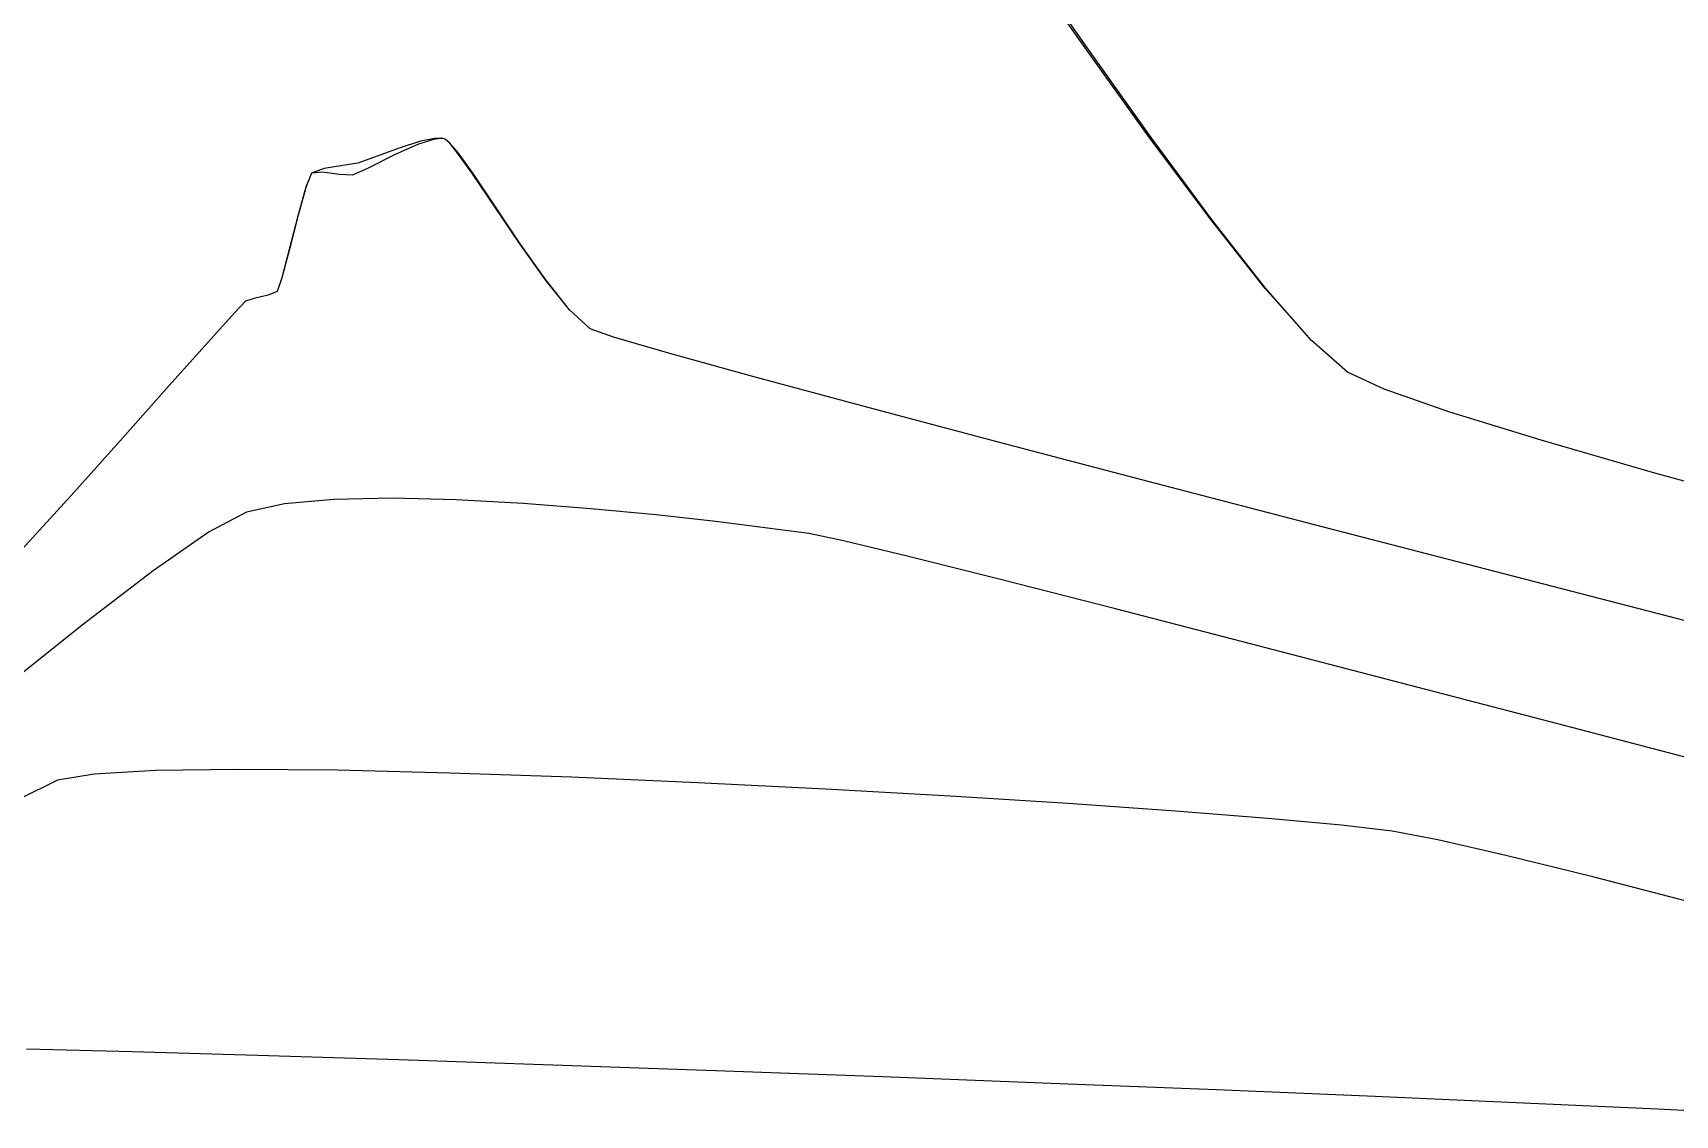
# Model space of a CAD drawing. Header units: metres. Extents: x 708868 to 711043, y 5411316 to 5413138.
# Drawn here: x 709416.56 to 709446.2, y 5411855.56 to 5411875.11 of the extents above; entities that cross this region are included whole.
import ezdxf

# ---------------------------------------------------------------- set-up
doc = ezdxf.new("R2010")
doc.units = ezdxf.units.M
for name, color, linetype in [('Rionegro 2010_Contours', 7, 'Continuous'), ('Rionegro 2014_Contours', 7, 'Continuous'), ('Rionegro 2018_Contours', 7, 'Continuous')]:
    doc.layers.add(name, color=color, linetype=linetype)

msp = doc.modelspace()

# ---------------------------------------------------------------- linework, layer by layer
at = {"layer": 'Rionegro 2010_Contours'}
for points in [[(709448.235, 5411866.499, 237), (709445.84, 5411867.157, 237), (709443.786, 5411867.748, 237), (709442.136, 5411868.259, 237), (709440.95, 5411868.674, 237), (709440.292, 5411868.98, 237), (709439.643, 5411869.55, 237), (709438.811, 5411870.494, 237), (709437.834, 5411871.739, 237), (709436.746, 5411873.215, 237), (709435.584, 5411874.849, 237), (709434.385, 5411876.57, 237)], [(709446.58, 5411864.442, 238), (709443.138, 5411865.329, 238), (709439.859, 5411866.178, 238), (709436.804, 5411866.975, 238), (709434.036, 5411867.702, 238), (709431.615, 5411868.345, 238), (709429.602, 5411868.889, 238), (709428.057, 5411869.316, 238), (709427.042, 5411869.613, 238), (709426.619, 5411869.763, 238), (709426.25, 5411870.106, 238), (709425.819, 5411870.647, 238), (709425.36, 5411871.297, 238), (709424.911, 5411871.966, 238), (709424.508, 5411872.565, 238), (709424.244, 5411872.933, 238), (709424.091, 5411873.115, 238), (709424.015, 5411873.181, 238), (709423.986, 5411873.194, 238), (709423.934, 5411873.201, 238), (709423.795, 5411873.183, 238), (709423.524, 5411873.094, 238), (709423.103, 5411872.907, 238), (709422.612, 5411872.662, 238), (709422.329, 5411872.537, 238), (709422.09, 5411872.551, 238), (709421.793, 5411872.592, 238), (709421.59, 5411872.574, 238), (709421.493, 5411872.331, 238), (709421.351, 5411871.813, 238), (709421.195, 5411871.203, 238), (709421.058, 5411870.683, 238), (709420.973, 5411870.436, 238), (709420.812, 5411870.368, 238), (709420.578, 5411870.318, 238), (709420.399, 5411870.26, 238), (709420.2, 5411870.049, 238), (709419.72, 5411869.515, 238), (709419.025, 5411868.735, 238), (709418.181, 5411867.788, 238), (709417.252, 5411866.752, 238), (709416.305, 5411865.707, 238)], [(709447.345, 5411861.771, 239), (709444.224, 5411862.589, 239), (709441.267, 5411863.362, 239), (709438.539, 5411864.073, 239), (709436.104, 5411864.703, 239), (709434.025, 5411865.235, 239), (709432.366, 5411865.651, 239), (709431.192, 5411865.933, 239), (709430.567, 5411866.063, 239), (709429.825, 5411866.164, 239), (709428.889, 5411866.28, 239), (709427.808, 5411866.399, 239), (709426.633, 5411866.511, 239), (709425.414, 5411866.606, 239), (709424.201, 5411866.673, 239), (709423.045, 5411866.702, 239), (709421.995, 5411866.681, 239), (709421.102, 5411866.601, 239), (709420.417, 5411866.45, 239), (709419.747, 5411866.094, 239), (709418.733, 5411865.39, 239), (709417.45, 5411864.409, 239), (709415.974, 5411863.223, 239)], [(709447.984, 5411855.559, 241), (709445.889, 5411855.665, 241), (709443.468, 5411855.777, 241), (709440.79, 5411855.895, 241), (709437.924, 5411856.014, 241), (709434.938, 5411856.134, 241), (709431.901, 5411856.25, 241), (709428.882, 5411856.362, 241), (709425.949, 5411856.465, 241), (709423.17, 5411856.559, 241), (709420.616, 5411856.639, 241), (709418.353, 5411856.705, 241), (709416.451, 5411856.753, 241)]]:
    msp.add_polyline3d(points, dxfattribs=at)
at = {"layer": 'Rionegro 2014_Contours'}
for points in [[(709448.235, 5411866.499, 237), (709445.84, 5411867.157, 237), (709443.786, 5411867.748, 237), (709442.136, 5411868.259, 237), (709440.95, 5411868.674, 237), (709440.292, 5411868.98, 237), (709439.641, 5411869.549, 237), (709438.805, 5411870.491, 237), (709437.821, 5411871.734, 237), (709436.725, 5411873.206, 237), (709435.556, 5411874.837, 237), (709434.349, 5411876.554, 237)], [(709446.58, 5411864.442, 238), (709443.138, 5411865.329, 238), (709439.859, 5411866.178, 238), (709436.804, 5411866.975, 238), (709434.036, 5411867.702, 238), (709431.615, 5411868.345, 238), (709429.602, 5411868.889, 238), (709428.057, 5411869.316, 238), (709427.042, 5411869.613, 238), (709426.619, 5411869.763, 238), (709426.249, 5411870.105, 238), (709425.815, 5411870.645, 238), (709425.353, 5411871.294, 238), (709424.902, 5411871.962, 238), (709424.499, 5411872.561, 238), (709424.236, 5411872.93, 238), (709424.086, 5411873.113, 238), (709424.013, 5411873.18, 238), (709423.986, 5411873.194, 238), (709423.938, 5411873.204, 238), (709423.81, 5411873.201, 238), (709423.561, 5411873.149, 238), (709423.172, 5411873.026, 238), (709422.712, 5411872.855, 238), (709422.431, 5411872.753, 238), (709422.157, 5411872.711, 238), (709421.82, 5411872.66, 238), (709421.59, 5411872.574, 238), (709421.487, 5411872.317, 238), (709421.344, 5411871.797, 238), (709421.191, 5411871.193, 238), (709421.057, 5411870.68, 238), (709420.973, 5411870.436, 238), (709420.812, 5411870.368, 238), (709420.578, 5411870.318, 238), (709420.399, 5411870.26, 238), (709420.2, 5411870.049, 238), (709419.72, 5411869.515, 238), (709419.025, 5411868.735, 238), (709418.181, 5411867.788, 238), (709417.252, 5411866.752, 238), (709416.305, 5411865.707, 238)], [(709447.345, 5411861.771, 239), (709444.224, 5411862.589, 239), (709441.267, 5411863.362, 239), (709438.539, 5411864.073, 239), (709436.104, 5411864.703, 239), (709434.025, 5411865.235, 239), (709432.366, 5411865.651, 239), (709431.192, 5411865.933, 239), (709430.567, 5411866.063, 239), (709429.825, 5411866.164, 239), (709428.889, 5411866.28, 239), (709427.808, 5411866.399, 239), (709426.633, 5411866.511, 239), (709425.414, 5411866.606, 239), (709424.201, 5411866.673, 239), (709423.045, 5411866.702, 239), (709421.995, 5411866.681, 239), (709421.102, 5411866.601, 239), (709420.417, 5411866.45, 239), (709419.747, 5411866.094, 239), (709418.733, 5411865.39, 239), (709417.45, 5411864.409, 239), (709415.974, 5411863.223, 239)], [(709446.574, 5411859.384, 240), (709444.719, 5411859.861, 240), (709443.149, 5411860.25, 240), (709441.923, 5411860.531, 240), (709441.098, 5411860.687, 240), (709440.179, 5411860.796, 240), (709438.85, 5411860.919, 240), (709437.183, 5411861.05, 240), (709435.25, 5411861.186, 240), (709433.121, 5411861.32, 240), (709430.869, 5411861.448, 240), (709428.566, 5411861.563, 240), (709426.282, 5411861.662, 240), (709424.09, 5411861.739, 240), (709422.06, 5411861.788, 240), (709420.266, 5411861.805, 240), (709418.777, 5411861.783, 240), (709417.667, 5411861.719, 240), (709417.006, 5411861.607, 240), (709416.314, 5411861.266, 240)], [(709447.984, 5411855.559, 241), (709445.889, 5411855.665, 241), (709443.468, 5411855.777, 241), (709440.79, 5411855.895, 241), (709437.924, 5411856.014, 241), (709434.938, 5411856.134, 241), (709431.901, 5411856.25, 241), (709428.882, 5411856.362, 241), (709425.949, 5411856.465, 241), (709423.17, 5411856.559, 241), (709420.616, 5411856.639, 241), (709418.353, 5411856.705, 241), (709416.451, 5411856.753, 241)]]:
    msp.add_polyline3d(points, dxfattribs=at)
at = {"layer": 'Rionegro 2018_Contours'}
for points in [[(709448.235, 5411866.499, 237), (709445.84, 5411867.157, 237), (709443.786, 5411867.748, 237), (709442.136, 5411868.259, 237), (709440.95, 5411868.674, 237), (709440.292, 5411868.98, 237), (709439.641, 5411869.549, 237), (709438.805, 5411870.491, 237), (709437.821, 5411871.734, 237), (709436.725, 5411873.206, 237), (709435.556, 5411874.837, 237), (709434.349, 5411876.554, 237)], [(709446.58, 5411864.442, 238), (709443.138, 5411865.329, 238), (709439.859, 5411866.178, 238), (709436.804, 5411866.975, 238), (709434.036, 5411867.702, 238), (709431.615, 5411868.345, 238), (709429.602, 5411868.889, 238), (709428.057, 5411869.316, 238), (709427.042, 5411869.613, 238), (709426.619, 5411869.763, 238), (709426.249, 5411870.105, 238), (709425.815, 5411870.645, 238), (709425.353, 5411871.294, 238), (709424.902, 5411871.962, 238), (709424.499, 5411872.561, 238), (709424.236, 5411872.93, 238), (709424.086, 5411873.113, 238), (709424.013, 5411873.18, 238), (709423.986, 5411873.194, 238), (709423.938, 5411873.204, 238), (709423.81, 5411873.201, 238), (709423.561, 5411873.149, 238), (709423.172, 5411873.026, 238), (709422.712, 5411872.855, 238), (709422.431, 5411872.753, 238), (709422.157, 5411872.711, 238), (709421.82, 5411872.66, 238), (709421.59, 5411872.574, 238), (709421.487, 5411872.317, 238), (709421.344, 5411871.797, 238), (709421.191, 5411871.193, 238), (709421.057, 5411870.68, 238), (709420.973, 5411870.436, 238), (709420.812, 5411870.368, 238), (709420.578, 5411870.318, 238), (709420.399, 5411870.26, 238), (709420.2, 5411870.049, 238), (709419.72, 5411869.515, 238), (709419.025, 5411868.735, 238), (709418.181, 5411867.788, 238), (709417.252, 5411866.752, 238), (709416.305, 5411865.707, 238)], [(709447.345, 5411861.771, 239), (709444.224, 5411862.589, 239), (709441.267, 5411863.362, 239), (709438.539, 5411864.073, 239), (709436.104, 5411864.703, 239), (709434.025, 5411865.235, 239), (709432.366, 5411865.651, 239), (709431.192, 5411865.933, 239), (709430.567, 5411866.063, 239), (709429.825, 5411866.164, 239), (709428.889, 5411866.28, 239), (709427.808, 5411866.399, 239), (709426.633, 5411866.511, 239), (709425.414, 5411866.606, 239), (709424.201, 5411866.673, 239), (709423.045, 5411866.702, 239), (709421.995, 5411866.681, 239), (709421.102, 5411866.601, 239), (709420.417, 5411866.45, 239), (709419.747, 5411866.094, 239), (709418.733, 5411865.39, 239), (709417.45, 5411864.409, 239), (709415.974, 5411863.223, 239)], [(709446.574, 5411859.384, 240), (709444.719, 5411859.861, 240), (709443.149, 5411860.25, 240), (709441.923, 5411860.531, 240), (709441.098, 5411860.687, 240), (709440.179, 5411860.796, 240), (709438.85, 5411860.919, 240), (709437.183, 5411861.05, 240), (709435.25, 5411861.186, 240), (709433.121, 5411861.32, 240), (709430.869, 5411861.448, 240), (709428.566, 5411861.563, 240), (709426.282, 5411861.662, 240), (709424.09, 5411861.739, 240), (709422.06, 5411861.788, 240), (709420.266, 5411861.805, 240), (709418.777, 5411861.783, 240), (709417.667, 5411861.719, 240), (709417.006, 5411861.607, 240), (709416.314, 5411861.266, 240)], [(709447.984, 5411855.559, 241), (709445.889, 5411855.665, 241), (709443.468, 5411855.777, 241), (709440.79, 5411855.895, 241), (709437.924, 5411856.014, 241), (709434.938, 5411856.134, 241), (709431.901, 5411856.25, 241), (709428.882, 5411856.362, 241), (709425.949, 5411856.465, 241), (709423.17, 5411856.559, 241), (709420.616, 5411856.639, 241), (709418.353, 5411856.705, 241), (709416.451, 5411856.753, 241)]]:
    msp.add_polyline3d(points, dxfattribs=at)

doc.saveas('drawing.dxf')
